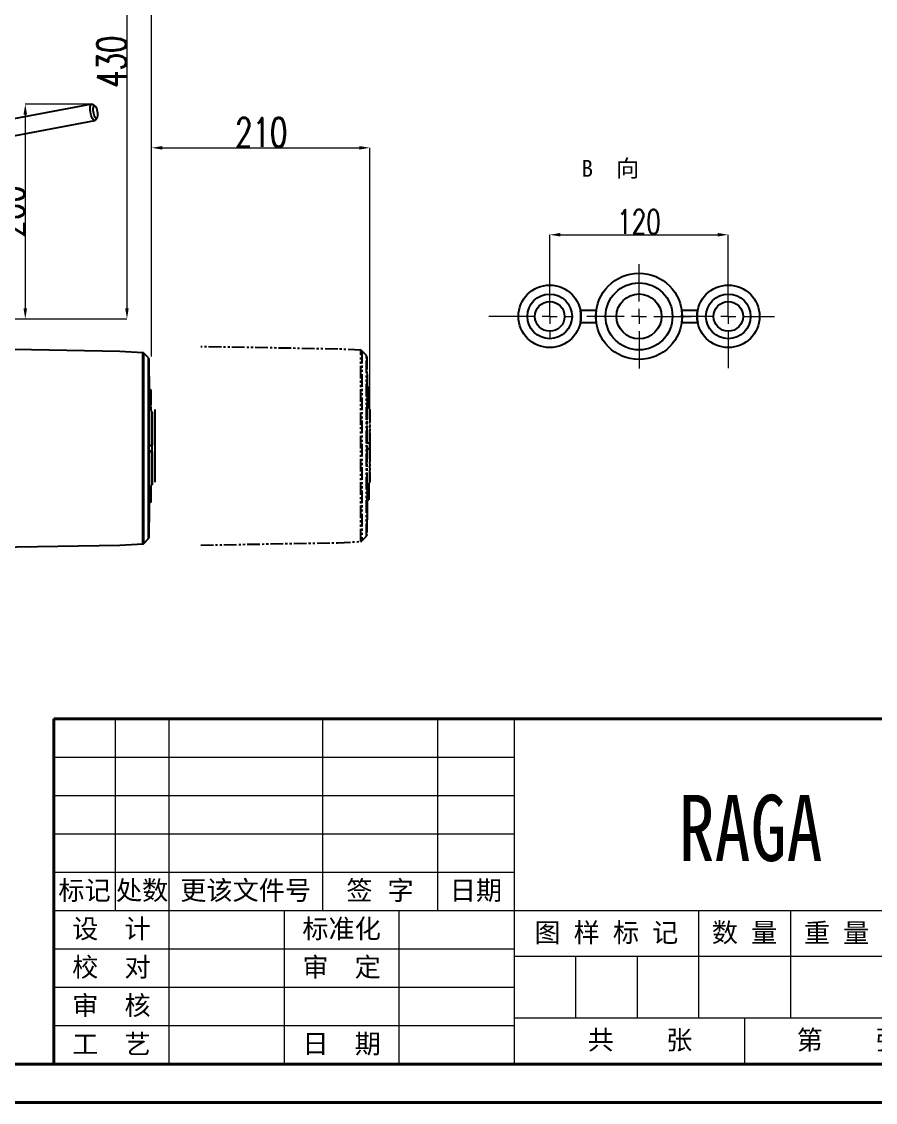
# Model space of a CAD drawing. Header units: millimetres. Extents: x 1846 to 4892, y 508 to 2661.
# Drawn here: x 3520 to 4326, y 508 to 1529 of the extents above; entities that cross this region are included whole.
import ezdxf

# ---------------------------------------------------------------- set-up
doc = ezdxf.new("R2010")
doc.units = ezdxf.units.MM
doc.linetypes.add('CENTER2', pattern=[28.575, 19.05, -3.175, 3.175, -3.175])
doc.linetypes.add('双点画线', pattern=[22, 12, -2, 2, -2, 2, -2])
for name, color, linetype, lineweight in [('AM_5', 3, 'Continuous', 25), ('AM_BOR', 7, 'Continuous', 50), ('FORMAT', 7, 'Continuous', 18), ('中心线', 1, 'CENTER2', 13), ('文字', 7, 'Continuous', 13), ('标注', 3, 'Continuous', 13), ('粗实线', 7, 'Continuous', 40), ('细实线', 3, 'Continuous', 13)]:
    doc.layers.add(name, color=color, linetype=linetype, lineweight=lineweight)
doc.styles.add('01', font='txt.shx')
doc.styles.add('SLDTEXTSTYLE1', font='txt.shx', dxfattribs={"width": 0.7, "bigfont": 'gbcbig.shx'})
doc.styles.get("Standard").update_dxf_attribs({"font": 'arial.ttf'})
doc.styles.add('STYLE1', font='txt.shx', dxfattribs={"width": 0.8, "height": 3, "bigfont": 'hzdx.shx'})
doc.dimstyles.new('SLDDIMSTYLE12$0', dxfattribs={"dimtxt": 12, "dimasz": 10, "dimexe": 0, "dimexo": 0.0625, "dimgap": 0.875, "dimtad": 1, "dimdec": 1, "dimlfac": 1.8, "dimrnd": 1e-09, "dimzin": 12, "dimdsep": 46, "dimtxsty": 'SLDTEXTSTYLE1', "dimcen": 0.09, "dimdle": 8.16, "dimclrd": 3, "dimclre": 3, "dimadec": 0, "dimazin": 3, "dimtfac": 1, "dimtdec": 1, "dimtofl": 0, "dimtmove": 0, "dimatfit": 3, "dimfxl": 0, "dimfrac": 2, "dimtolj": 1, "dimlwd": 5, "dimlwe": 5, "dimarcsym": 0})

# ---------------------------------------------------------------- blocks, each defined once
blk = doc.blocks.new('rA3')
at = {"layer": '粗实线'}
for p, q in [((568.38, 174.26), (568.38, 129.26)), ((748.38, 174.26), (568.38, 174.26)), ((358.38, 129.26), (748.38, 129.26)), ((333.38, 124.26), (753.38, 124.26))]:
    blk.add_line(p, q, dxfattribs=at)
at = {"layer": '细实线'}
for p, q in [((576.38, 174.26), (576.38, 149.26)), ((583.38, 174.26), (583.38, 149.26)), ((603.38, 174.26), (603.38, 149.26)), ((618.38, 174.26), (618.38, 149.26)), ((628.38, 174.26), (628.38, 129.26)), ((568.38, 169.26), (628.38, 169.26)), ((628.38, 169.26), (628.38, 129.26)), ((568.38, 164.26), (628.38, 164.26)), ((568.38, 159.26), (628.38, 159.26)), ((568.38, 154.26), (628.38, 154.26)), ((568.38, 149.26), (688.38, 149.26)), ((583.38, 149.26), (583.38, 129.26)), ((598.38, 149.26), (598.38, 129.26)), ((613.38, 129.26), (613.38, 149.26)), ((652.38, 149.22), (652.38, 135.22)), ((664.38, 149.26), (664.38, 135.26)), ((568.38, 144.26), (628.38, 144.26)), ((688.38, 143.26), (628.38, 143.26)), ((636.38, 143.26), (636.38, 135.26)), ((644.38, 143.26), (644.38, 135.26)), ((568.25, 139.26), (628.38, 139.26)), ((628.38, 135.26), (688.38, 135.26)), ((658.38, 135.26), (658.38, 129.26)), ((568.38, 134.26), (628.38, 134.26))]:
    blk.add_line(p, q, dxfattribs=at)
at = {"layer": '文字', "char_height": 2.5, "width": 72, "attachment_point": 5}
for s, insert in [('{\\fSimSun|b0|i0|c134|p2;标记}', (572.38, 151.76)), ('{\\fSimSun|b0|i0|c134|p2;处数}', (579.88, 151.76)), ('{\\fSimSun|b0|i0|c134|p2;更该文件号}', (593.38, 151.76)), ('{\\fSimSun|b0|i0|c134|p54;签}  {\\fSimSun|b0|i0|c134|p54;字}', (610.88, 151.76)), ('{\\fSimSun|b0|i0|c134|p54;日期}', (623.38, 151.76)), ('{\\fSimSun|b0|i0|c134|p2;设  计}', (575.88, 146.76)), ('{\\fSimSun|b0|i0|c134|p2;标准化}', (605.88, 146.76)), ('{\\fSimSun|b0|i0|c134|p2;图 样 标 记}', (640.38, 146.26)), ('{\\fSimSun|b0|i0|c134|p2;数 量}', (658.38, 146.26)), ('{\\fSimSun|b0|i0|c134|p2;重 量}', (670.38, 146.26)), ('{\\fSimSun|b0|i0|c134|p2;校  对}', (575.88, 141.76)), ('{\\fSimSun|b0|i0|c134|p2;审  定}', (605.88, 141.76)), ('{\\fSimSun|b0|i0|c134|p2;审  核}', (575.88, 136.76)), ('{\\fSimSun|b0|i0|c134|p2;共    张        第    张}', (658.38, 132.26)), ('{\\fSimSun|b0|i0|c134|p2;工  艺}', (575.88, 131.76)), ('{\\fSimSun|b0|i0|c134|p2;日  期}', (605.88, 131.76))]:
    blk.add_mtext(s, dxfattribs=dict(at, insert=insert))
blk = doc.blocks.new('*D59')
at = {"layer": 'AM_5', "color": 3, "lineweight": 5, "transparency": 16777216}
blk.add_line((3232.3, 1248.1), (3232.3, 1687.2), dxfattribs=at)
at = {"layer": 'AM_5', "color": 3, "linetype": 'Continuous', "lineweight": 5, "transparency": 16777216}
for p, q in [((3242.3, 1687.2), (3632.6, 1687.2)), ((3642.6, 1212.4), (3642.6, 1687.2))]:
    blk.add_line(p, q, dxfattribs=at)
at = {"layer": 'AM_5', "color": 3, "transparency": 16777216}
for points in [[(3242.3, 1688.9), (3242.3, 1685.5), (3232.3, 1687.2)], [(3632.6, 1688.9), (3632.6, 1685.5), (3642.6, 1687.2)]]:
    blk.add_solid(points, dxfattribs=at)
at = {"layer": 'Defpoints', "color": 0, "transparency": 16777216}
for p in [(3642.6, 1687.2), (3232.3, 1248.1), (3642.6, 1212.4)]:
    blk.add_point(p, dxfattribs=at)
at = {"layer": 'AM_5', "color": 0, "transparency": 16777216, "insert": (3437.4, 1701.8), "char_height": 12, "attachment_point": 5, "style": 'SLDTEXTSTYLE1'}
blk.add_mtext('\\A1;{\\H2.28571x;410}', dxfattribs=at)
blk = doc.blocks.new('*D76')
at = {"layer": 'AM_5', "color": 3, "lineweight": 5, "transparency": 16777216}
blk.add_line((3642.6, 1212.4), (3642.6, 1409.8), dxfattribs=at)
at = {"layer": 'AM_5', "color": 3, "linetype": 'Continuous', "lineweight": 5, "transparency": 16777216}
for p, q in [((3652.6, 1409.8), (3838.9, 1409.8)), ((3848.9, 1162.4), (3848.9, 1409.8))]:
    blk.add_line(p, q, dxfattribs=at)
at = {"layer": 'AM_5', "color": 3, "transparency": 16777216}
for points in [[(3652.6, 1411.4), (3652.6, 1408.1), (3642.6, 1409.8)], [(3838.9, 1411.4), (3838.9, 1408.1), (3848.9, 1409.8)]]:
    blk.add_solid(points, dxfattribs=at)
at = {"layer": 'Defpoints', "color": 0, "transparency": 16777216}
for p in [(3848.9, 1409.8), (3642.6, 1212.4), (3848.9, 1162.4)]:
    blk.add_point(p, dxfattribs=at)
at = {"layer": 'AM_5', "color": 0, "transparency": 16777216, "insert": (3746.2, 1424.3), "char_height": 12, "attachment_point": 5, "style": 'SLDTEXTSTYLE1'}
blk.add_mtext('\\A1;{\\H2.28571x;210}', dxfattribs=at)
blk = doc.blocks.new('*D53')
at = {"layer": 'AM_5', "color": 3, "lineweight": 5, "transparency": 16777216}
blk.add_line((3546.5, 1679.6), (3619.3, 1679.6), dxfattribs=at)
at = {"layer": 'AM_5', "color": 3, "linetype": 'Continuous', "lineweight": 5, "transparency": 16777216}
for p, q in [((3619.3, 1669.6), (3619.3, 1258.1)), ((3232.3, 1248.1), (3619.3, 1248.1))]:
    blk.add_line(p, q, dxfattribs=at)
at = {"layer": 'AM_5', "color": 3, "transparency": 16777216}
for points in [[(3617.6, 1669.6), (3620.9, 1669.6), (3619.3, 1679.6)], [(3617.6, 1258.1), (3620.9, 1258.1), (3619.3, 1248.1)]]:
    blk.add_solid(points, dxfattribs=at)
at = {"layer": 'Defpoints', "color": 0, "transparency": 16777216}
for p in [(3546.4, 1679.6), (3232.3, 1248.1), (3619.3, 1248.1)]:
    blk.add_point(p, dxfattribs=at)
at = {"layer": 'AM_5', "color": 0, "transparency": 16777216, "insert": (3604.7, 1491.2), "char_height": 12, "attachment_point": 5, "rotation": 90, "style": 'SLDTEXTSTYLE1'}
blk.add_mtext('\\A1;{\\H2.28571x;430}', dxfattribs=at)
blk = doc.blocks.new('*D54')
at = {"layer": 'AM_5', "color": 3, "lineweight": 5, "transparency": 16777216}
blk.add_line((3585.6, 1451), (3523.2, 1451), dxfattribs=at)
at = {"layer": 'AM_5', "color": 3, "linetype": 'Continuous', "lineweight": 5, "transparency": 16777216}
for p, q in [((3523.2, 1441), (3523.2, 1258.1)), ((3232.3, 1248.1), (3523.2, 1248.1))]:
    blk.add_line(p, q, dxfattribs=at)
at = {"layer": 'AM_5', "color": 3, "transparency": 16777216}
for points in [[(3521.5, 1441), (3524.9, 1441), (3523.2, 1451)], [(3521.5, 1258.1), (3524.9, 1258.1), (3523.2, 1248.1)]]:
    blk.add_solid(points, dxfattribs=at)
at = {"layer": 'Defpoints', "color": 0, "transparency": 16777216}
for p in [(3585.6, 1451), (3232.3, 1248.1), (3523.2, 1248.1)]:
    blk.add_point(p, dxfattribs=at)
at = {"layer": 'AM_5', "color": 0, "transparency": 16777216, "insert": (3508.6, 1349.6), "char_height": 12, "attachment_point": 5, "rotation": 90, "style": 'SLDTEXTSTYLE1'}
blk.add_mtext('\\A1;{\\H2.28571x;200}', dxfattribs=at)
blk = doc.blocks.new('SW_CENTERMARKSYMBOL_14')
at = {"layer": 'FORMAT', "color": 0}
for p, q in [((0, 2), (0, 7)), ((-2, 0), (-7, 0)), ((0, 0), (-1, 0)), ((0, 0), (0, 1)), ((0, 0), (0, -1)), ((0, 0), (1, 0)), ((2, 0), (7, 0)), ((0, -2), (0, -7))]:
    blk.add_line(p, q, dxfattribs=at)
blk = doc.blocks.new('SW_CENTERMARKSYMBOL_15')
at = {"layer": 'FORMAT', "color": 0}
for p, q in [((0, 2), (0, 5)), ((-2, 0), (-6.49, 0)), ((0, 0), (-1, 0)), ((0, 0), (0, 1)), ((0, 0), (0, -1)), ((0, 0), (1, 0)), ((2, 0), (6.2, 0)), ((0, -2), (0, -6.94))]:
    blk.add_line(p, q, dxfattribs=at)
blk = doc.blocks.new('SW_CENTERMARKSYMBOL_16')
at = {"layer": 'FORMAT', "color": 0}
for p, q in [((0, 2), (0, 3)), ((-2, 0), (-8.18, 0)), ((0, 0), (-1, 0)), ((0, 0), (0, 1)), ((0, 0), (0, -1)), ((0, 0), (1, 0)), ((2, 0), (3, 0)), ((0, -2), (0, -3))]:
    blk.add_line(p, q, dxfattribs=at)
blk = doc.blocks.new('*D72')
at = {"layer": 'Defpoints', "color": 0, "transparency": 16777216}
for p in [(4187.5, 1327.6), (4018.7, 1250.5), (4187.5, 1250.5)]:
    blk.add_point(p, dxfattribs=at)
at = {"layer": '标注', "color": 3, "lineweight": 5, "transparency": 16777216}
blk.add_line((4018.7, 1250.5), (4018.7, 1327.6), dxfattribs=at)
at = {"layer": '标注', "color": 3, "linetype": 'Continuous', "lineweight": 5, "transparency": 16777216}
for p, q in [((4028.7, 1327.6), (4177.5, 1327.6)), ((4187.5, 1250.5), (4187.5, 1327.6))]:
    blk.add_line(p, q, dxfattribs=at)
at = {"layer": '标注', "color": 3, "transparency": 16777216}
for points in [[(4028.7, 1329.3), (4028.7, 1326), (4018.7, 1327.6)], [(4177.5, 1329.3), (4177.5, 1326), (4187.5, 1327.6)]]:
    blk.add_solid(points, dxfattribs=at)
at = {"layer": '标注', "color": 0, "transparency": 16777216, "insert": (4103.1, 1339.9), "char_height": 10, "attachment_point": 5, "style": 'SLDTEXTSTYLE1'}
blk.add_mtext('\\A1;{\\H2.28571x;120}', dxfattribs=at)

msp = doc.modelspace()

# ---------------------------------------------------------------- linework, layer by layer
at = {"color": 7, "linetype": 'Continuous', "lineweight": 25}
for p, q in [((3586.084, 1451.18), (3380.438, 1412.486)), ((3589.118, 1449.292), (3587.175, 1450.82)), ((3383.397, 1396.762), (3589.043, 1435.455)), ((3589.929, 1436.187), (3591.183, 1438.317)), ((3612.466, 1217.307), (3482.94, 1219.567)), ((3634.194, 1216.168), (3612.466, 1217.307)), ((3634.194, 1035.486), (3634.194, 1216.168)), ((3639.528, 1211.146), (3635.204, 1215.702)), ((3635.204, 1035.952), (3635.204, 1215.702)), ((3639.528, 1040.508), (3639.528, 1211.146)), ((3639.94, 1193.517), (3640.44, 1193.517)), ((3639.94, 1193.007), (3640.44, 1193.007)), ((3639.94, 1192.177), (3640.44, 1192.177)), ((3639.94, 1192.113), (3640.44, 1192.113)), ((3639.94, 1191.22), (3640.44, 1191.22)), ((3639.94, 1189.305), (3640.44, 1189.305)), ((3639.94, 1188.284), (3640.44, 1188.284)), ((3639.94, 1188.156), (3640.44, 1188.156)), ((3640.44, 1193.182), (3640.44, 1193.517)), ((3640.44, 1192.177), (3640.44, 1193.007)), ((3640.44, 1191.22), (3640.44, 1192.113)), ((3640.44, 1188.284), (3640.44, 1189.305)), ((3640.44, 1188.156), (3640.44, 1188.284)), ((3640.44, 1185.012), (3640.44, 1188.156)), ((3639.94, 1184.837), (3640.44, 1184.837)), ((3639.94, 1183.816), (3640.44, 1183.816)), ((3640.44, 1183.688), (3639.94, 1183.688)), ((3639.94, 1181.199), (3640.44, 1181.199)), ((3639.94, 1180.178), (3640.44, 1180.178)), ((3639.94, 1179.412), (3640.44, 1179.412)), ((3639.94, 1177.306), (3640.44, 1177.306)), ((3639.94, 1176.412), (3640.44, 1176.412)), ((3639.94, 1175.902), (3640.44, 1175.902)), ((3639.94, 1174.817), (3640.44, 1174.817)), ((3640.44, 1183.816), (3640.44, 1184.837)), ((3640.44, 1183.688), (3640.44, 1183.816)), ((3640.44, 1183.305), (3640.44, 1183.641)), ((3640.44, 1181.199), (3640.44, 1183.513)), ((3641.74, 1180.988), (3640.44, 1180.988)), ((3641.74, 1180.963), (3640.44, 1180.963)), ((3640.44, 1180.178), (3640.44, 1180.849)), ((3640.44, 1179.412), (3640.44, 1179.828)), ((3640.44, 1176.412), (3640.44, 1177.306)), ((3640.44, 1174.817), (3640.44, 1175.902)), ((3640.44, 1175.653), (3641.74, 1175.653)), ((3641.74, 1175.398), (3640.44, 1175.398)), ((3640.44, 1174.625), (3640.44, 1174.817)), ((3641.74, 1180.988), (3641.74, 1180.963)), ((3641.74, 1175.653), (3641.74, 1180.963)), ((3641.74, 1175.653), (3641.74, 1175.398)), ((3641.74, 1170.094), (3641.74, 1175.398)), ((3641.94, 1180.788), (3641.94, 1175.528)), ((3641.94, 1175.528), (3641.94, 1170.224)), ((3641.977, 1175.055), (3641.94, 1175.055)), ((3639.94, 1174.625), (3640.44, 1174.625)), ((3639.94, 1174.561), (3640.44, 1174.561)), ((3639.94, 1172.71), (3640.44, 1172.71)), ((3639.94, 1171.753), (3640.44, 1171.753)), ((3639.94, 1171.562), (3640.44, 1171.562)), ((3640.44, 1169.966), (3639.94, 1169.966)), ((3639.94, 1169.009), (3640.44, 1169.009)), ((3639.94, 1168.817), (3640.44, 1168.817)), ((3639.94, 1168.689), (3640.44, 1168.689)), ((3639.94, 1168.562), (3640.44, 1168.562)), ((3639.94, 1167.987), (3640.44, 1167.987)), ((3640.44, 1172.885), (3640.44, 1174.561)), ((3640.44, 1171.753), (3640.44, 1172.71)), ((3640.44, 1171.562), (3640.44, 1171.753)), ((3640.44, 1170.141), (3640.44, 1171.562)), ((3640.44, 1170.094), (3641.74, 1170.094)), ((3640.44, 1169.009), (3640.44, 1169.966)), ((3640.44, 1168.817), (3640.44, 1169.009)), ((3640.44, 1168.689), (3640.44, 1168.817)), ((3640.44, 1167.987), (3640.44, 1168.562)), ((3640.44, 1167.118), (3641.74, 1167.118)), ((3641.74, 1166.85), (3640.44, 1166.85)), ((3640.44, 1166.804), (3641.74, 1166.804)), ((3641.137, 1166.804), (3641.137, 1162.13)), ((3641.14, 1166.804), (3641.14, 1162.127)), ((3641.74, 1167.118), (3641.74, 1170.094)), ((3641.74, 1167.118), (3641.74, 1166.85)), ((3641.74, 1166.804), (3641.74, 1166.85)), ((3641.94, 1173.505), (3641.977, 1173.505)), ((3641.94, 1170.224), (3641.94, 1167.049)), ((3641.977, 1170.111), (3641.94, 1170.111)), ((3641.94, 1167.049), (3641.94, 1167.004)), ((3639.96, 1163.392), (3640.44, 1163.392)), ((3642.793, 1160.473), (3640.086, 1163.181)), ((3640.086, 1163.181), (3640.086, 1128.856)), ((3640.194, 1163.073), (3640.44, 1163.073)), ((3642.793, 1128.858), (3642.793, 1160.473)), ((3645.59, 1162.357), (3645.59, 1131.065)), ((3640.086, 1128.856), (3642.793, 1128.858)), ((3640.44, 1128.327), (3642.44, 1128.327)), ((3642.651, 1128.374), (3642.651, 1123.28)), ((3645.59, 1131.065), (3645.59, 1125.065)), ((3645.59, 1125.065), (3645.59, 1093.772)), ((3640.086, 1122.798), (3642.793, 1122.796)), ((3640.086, 1122.798), (3640.086, 1088.473)), ((3640.44, 1123.327), (3642.44, 1123.327)), ((3642.793, 1091.181), (3642.793, 1122.796)), ((3640.44, 1087.902), (3639.94, 1087.902)), ((3639.94, 1086.758), (3640.44, 1086.758)), ((3639.94, 1083.739), (3640.44, 1083.739)), ((3640.086, 1088.473), (3642.793, 1091.181)), ((3640.44, 1087.902), (3640.44, 1088.827)), ((3641.74, 1088.658), (3640.44, 1088.658)), ((3641.74, 1088.449), (3640.44, 1088.449)), ((3640.44, 1086.758), (3640.44, 1087.902)), ((3640.44, 1083.739), (3640.44, 1086.758)), ((3640.44, 1085.772), (3641.74, 1085.772)), ((3641.137, 1089.524), (3641.137, 1088.658)), ((3641.14, 1089.527), (3641.14, 1088.658)), ((3641.74, 1088.658), (3641.74, 1088.449)), ((3641.74, 1085.772), (3641.74, 1088.449)), ((3641.74, 1082.076), (3641.74, 1085.772)), ((3641.94, 1088.458), (3641.94, 1085.603)), ((3641.94, 1085.603), (3641.94, 1081.906)), ((3639.94, 1082.451), (3640.44, 1082.451)), ((3639.94, 1082.076), (3641.74, 1082.076)), ((3639.94, 1081.926), (3640.44, 1081.926)), ((3639.94, 1081.079), (3640.44, 1081.079)), ((3639.94, 1078.403), (3640.44, 1078.403)), ((3639.94, 1074.219), (3640.44, 1074.219)), ((3639.94, 1073.258), (3640.44, 1073.258)), ((3640.44, 1081.254), (3640.44, 1081.926)), ((3641.74, 1081.834), (3640.44, 1081.834)), ((3640.44, 1078.403), (3640.44, 1081.079)), ((3640.44, 1074.901), (3641.74, 1074.901)), ((3640.44, 1074.837), (3641.74, 1074.837)), ((3641.74, 1082.076), (3641.74, 1081.834)), ((3641.74, 1074.901), (3641.74, 1081.834)), ((3641.74, 1074.901), (3641.74, 1074.837)), ((3641.94, 1081.906), (3641.94, 1075.037)), ((3639.94, 1072.116), (3640.44, 1072.116)), ((3639.94, 1069.655), (3640.44, 1069.655)), ((3639.94, 1068.51), (3640.44, 1068.51)), ((3639.94, 1065.492), (3640.44, 1065.492)), ((3639.94, 1064.213), (3640.44, 1064.213)), ((3639.94, 1062.968), (3640.44, 1062.968)), ((3640.44, 1069.655), (3640.44, 1072.116)), ((3640.44, 1068.51), (3640.44, 1069.655)), ((3640.44, 1065.492), (3640.44, 1068.51)), ((3639.94, 1059.56), (3640.44, 1059.56)), ((3639.94, 1055.948), (3640.44, 1055.948)), ((3640.44, 1055.948), (3640.44, 1059.56)), ((3482.94, 1032.087), (3612.466, 1034.347)), ((3612.466, 1034.347), (3634.194, 1035.486)), ((3635.204, 1035.952), (3639.528, 1040.508))]:
    msp.add_line(p, q, dxfattribs=at)
at = {"color": 7, "linetype": '双点画线', "lineweight": 25}
for p, q in [((3818.445, 1219.544), (3688.918, 1221.805)), ((3840.173, 1218.405), (3818.445, 1219.544)), ((3840.173, 1037.724), (3840.173, 1218.405)), ((3845.506, 1213.384), (3841.183, 1217.94)), ((3841.183, 1217.94), (3841.183, 1038.189)), ((3845.506, 1042.746), (3845.506, 1213.384)), ((3845.918, 1212.351), (3845.918, 1043.778)), ((3846.418, 1195.755), (3845.918, 1195.755)), ((3846.418, 1195.244), (3845.918, 1195.244)), ((3846.418, 1195.419), (3846.418, 1195.755)), ((3846.418, 1194.415), (3846.418, 1195.244)), ((3846.418, 1194.415), (3845.918, 1194.415)), ((3846.418, 1194.351), (3845.918, 1194.351)), ((3846.418, 1193.457), (3845.918, 1193.457)), ((3846.418, 1191.542), (3845.918, 1191.542)), ((3846.418, 1190.521), (3845.918, 1190.521)), ((3846.418, 1190.394), (3845.918, 1190.394)), ((3846.418, 1187.075), (3845.918, 1187.075)), ((3846.418, 1186.054), (3845.918, 1186.054)), ((3846.418, 1185.926), (3845.918, 1185.926)), ((3846.418, 1193.457), (3846.418, 1194.351)), ((3846.418, 1190.521), (3846.418, 1191.542)), ((3846.418, 1190.394), (3846.418, 1190.521)), ((3846.418, 1187.075), (3846.418, 1190.394)), ((3846.418, 1186.054), (3846.418, 1187.075)), ((3846.418, 1185.926), (3846.418, 1186.054)), ((3846.418, 1185.543), (3846.418, 1185.879)), ((3846.418, 1183.437), (3845.918, 1183.437)), ((3846.418, 1182.416), (3845.918, 1182.416)), ((3846.418, 1181.65), (3845.918, 1181.65)), ((3846.418, 1179.543), (3845.918, 1179.543)), ((3846.418, 1178.65), (3845.918, 1178.65)), ((3846.418, 1178.139), (3845.918, 1178.139)), ((3846.418, 1177.054), (3845.918, 1177.054)), ((3846.418, 1176.863), (3845.918, 1176.863)), ((3846.418, 1176.799), (3845.918, 1176.799)), ((3846.418, 1174.948), (3845.918, 1174.948)), ((3847.718, 1183.226), (3846.418, 1183.226)), ((3847.718, 1183.2), (3846.418, 1183.2)), ((3846.418, 1182.416), (3846.418, 1183.087)), ((3846.418, 1181.65), (3846.418, 1182.066)), ((3846.418, 1178.65), (3846.418, 1179.543)), ((3846.418, 1177.054), (3846.418, 1178.139)), ((3846.418, 1177.89), (3847.718, 1177.89)), ((3847.718, 1177.636), (3846.418, 1177.636)), ((3846.418, 1176.863), (3846.418, 1177.054)), ((3846.418, 1174.948), (3846.418, 1176.799)), ((3846.418, 1173.991), (3846.418, 1174.948)), ((3847.718, 1183.226), (3847.718, 1183.2)), ((3847.718, 1177.89), (3847.718, 1183.2)), ((3847.718, 1177.89), (3847.718, 1177.636)), ((3847.718, 1172.331), (3847.718, 1177.636)), ((3847.918, 1183.026), (3847.918, 1177.766)), ((3847.918, 1177.766), (3847.918, 1172.461)), ((3847.956, 1177.293), (3847.918, 1177.293)), ((3847.918, 1175.742), (3847.956, 1175.742)), ((3846.418, 1173.991), (3845.918, 1173.991)), ((3846.418, 1173.799), (3845.918, 1173.799)), ((3846.418, 1172.204), (3845.918, 1172.204)), ((3846.418, 1171.246), (3845.918, 1171.246)), ((3846.418, 1171.055), (3845.918, 1171.055)), ((3846.418, 1170.927), (3845.918, 1170.927)), ((3846.418, 1170.799), (3845.918, 1170.799)), ((3846.418, 1170.225), (3845.918, 1170.225)), ((3846.418, 1165.63), (3845.939, 1165.63)), ((3848.772, 1162.711), (3846.065, 1165.418)), ((3846.065, 1165.418), (3846.065, 1131.093)), ((3846.418, 1165.31), (3846.172, 1165.31)), ((3846.418, 1173.799), (3846.418, 1173.991)), ((3846.418, 1172.204), (3846.418, 1173.799)), ((3846.418, 1172.331), (3847.718, 1172.331)), ((3846.418, 1171.246), (3846.418, 1172.204)), ((3846.418, 1171.055), (3846.418, 1171.246)), ((3846.418, 1170.927), (3846.418, 1171.055)), ((3846.418, 1170.225), (3846.418, 1170.799)), ((3846.418, 1169.355), (3847.718, 1169.355)), ((3847.718, 1169.088), (3846.418, 1169.088)), ((3846.418, 1169.041), (3847.718, 1169.041)), ((3847.115, 1169.041), (3847.115, 1164.368)), ((3847.118, 1169.041), (3847.118, 1164.365)), ((3847.718, 1169.355), (3847.718, 1172.331)), ((3847.718, 1169.355), (3847.718, 1169.088)), ((3847.718, 1169.041), (3847.718, 1169.088)), ((3847.918, 1172.461), (3847.918, 1169.287)), ((3847.956, 1172.349), (3847.918, 1172.349)), ((3847.918, 1169.287), (3847.918, 1169.241)), ((3848.772, 1131.096), (3848.772, 1162.711)), ((3848.918, 1162.357), (3848.918, 1131.065)), ((3846.065, 1125.036), (3846.065, 1090.711)), ((3848.418, 1130.565), (3846.418, 1130.565)), ((3846.418, 1125.565), (3848.418, 1125.565)), ((3848.63, 1125.518), (3848.63, 1130.611)), ((3848.772, 1093.418), (3848.772, 1125.034)), ((3848.918, 1131.065), (3848.918, 1125.065)), ((3848.918, 1125.065), (3848.918, 1093.772)), ((3846.065, 1090.711), (3848.772, 1093.418)), ((3846.418, 1090.14), (3845.918, 1090.14)), ((3846.418, 1088.995), (3845.918, 1088.995)), ((3846.418, 1085.977), (3845.918, 1085.977)), ((3846.418, 1084.688), (3845.918, 1084.688)), ((3845.918, 1084.313), (3847.718, 1084.313)), ((3846.418, 1084.163), (3845.918, 1084.163)), ((3846.418, 1083.316), (3845.918, 1083.316)), ((3846.418, 1090.14), (3846.418, 1091.065)), ((3847.718, 1090.895), (3846.418, 1090.895)), ((3847.718, 1090.686), (3846.418, 1090.686)), ((3846.418, 1088.995), (3846.418, 1090.14)), ((3846.418, 1085.977), (3846.418, 1088.995)), ((3846.418, 1088.01), (3847.718, 1088.01)), ((3846.418, 1083.491), (3846.418, 1084.163)), ((3847.718, 1084.072), (3846.418, 1084.072)), ((3847.115, 1091.761), (3847.115, 1090.895)), ((3847.118, 1091.765), (3847.118, 1090.895)), ((3847.718, 1090.895), (3847.718, 1090.686)), ((3847.718, 1088.01), (3847.718, 1090.686)), ((3847.718, 1084.313), (3847.718, 1088.01)), ((3847.718, 1084.313), (3847.718, 1084.072)), ((3847.718, 1077.138), (3847.718, 1084.072)), ((3847.918, 1090.695), (3847.918, 1087.84)), ((3847.918, 1087.84), (3847.918, 1084.144)), ((3847.918, 1084.144), (3847.918, 1077.274)), ((3846.418, 1080.641), (3845.918, 1080.641)), ((3846.418, 1076.456), (3845.918, 1076.456)), ((3846.418, 1075.496), (3845.918, 1075.496)), ((3846.418, 1074.353), (3845.918, 1074.353)), ((3846.418, 1077.138), (3847.718, 1077.138)), ((3846.418, 1077.074), (3847.718, 1077.074)), ((3846.418, 1071.892), (3846.418, 1074.353)), ((3847.718, 1077.138), (3847.718, 1077.074)), ((3846.418, 1071.892), (3845.918, 1071.892)), ((3846.418, 1070.748), (3845.918, 1070.748)), ((3846.418, 1067.729), (3845.918, 1067.729)), ((3846.418, 1066.451), (3845.918, 1066.451)), ((3846.418, 1065.206), (3845.918, 1065.206)), ((3846.418, 1070.748), (3846.418, 1071.892)), ((3846.418, 1067.729), (3846.418, 1070.748)), ((3846.418, 1061.797), (3845.918, 1061.797)), ((3846.418, 1058.185), (3845.918, 1058.185)), ((3846.418, 1058.185), (3846.418, 1061.797)), ((3841.183, 1038.189), (3845.506, 1042.746)), ((3688.918, 1034.324), (3818.445, 1036.585)), ((3818.445, 1036.585), (3840.173, 1037.724))]:
    msp.add_line(p, q, dxfattribs=at)
at = {"color": 7, "linetype": 'Continuous', "lineweight": 25, "flags": 128}
for points in [[(3589.929, 1436.187), (3589.688, 1435.851), (3589.159, 1435.485), (3588.556, 1435.485), (3587.906, 1435.851), (3587.239, 1436.567), (3586.588, 1437.598), (3585.983, 1438.896), (3585.452, 1440.401), (3585.019, 1442.043), (3584.705, 1443.744), (3584.525, 1445.425), (3584.487, 1447.008), (3584.593, 1448.418), (3584.837, 1449.59), (3585.209, 1450.468), (3585.692, 1451.012), (3586.261, 1451.196), (3586.261, 1451.196)], [(3586.261, 1451.196), (3586.892, 1451.012), (3587.175, 1450.82)], [(3588.433, 1449.574), (3587.943, 1449.388), (3587.545, 1448.843), (3587.264, 1447.972), (3587.118, 1446.831), (3587.116, 1445.491), (3587.258, 1444.036), (3587.535, 1442.558), (3587.93, 1441.149), (3588.418, 1439.898), (3588.968, 1438.884), (3589.546, 1438.171), (3590.115, 1437.803), (3590.64, 1437.803), (3591.088, 1438.171), (3591.43, 1438.884), (3591.645, 1439.898), (3591.719, 1441.149), (3591.649, 1442.558), (3591.437, 1444.036), (3591.099, 1445.491), (3590.654, 1446.831), (3590.131, 1447.972), (3589.562, 1448.843), (3588.984, 1449.388), (3588.433, 1449.574)], [(3641.74, 1175.653), (3641.779, 1175.65), (3641.816, 1175.643), (3641.851, 1175.632), (3641.881, 1175.616), (3641.906, 1175.597), (3641.925, 1175.576), (3641.936, 1175.552), (3641.94, 1175.528)], [(3641.74, 1175.398), (3641.779, 1175.401), (3641.816, 1175.408), (3641.851, 1175.42), (3641.881, 1175.436), (3641.906, 1175.456), (3641.925, 1175.478), (3641.936, 1175.503), (3641.94, 1175.528)], [(3641.94, 1170.224), (3641.936, 1170.198), (3641.925, 1170.174), (3641.906, 1170.151), (3641.881, 1170.132), (3641.851, 1170.116), (3641.816, 1170.104), (3641.779, 1170.096), (3641.74, 1170.094)], [(3641.94, 1167.049), (3641.936, 1167.063), (3641.925, 1167.075), (3641.906, 1167.087), (3641.881, 1167.098), (3641.851, 1167.106), (3641.816, 1167.113), (3641.779, 1167.116), (3641.74, 1167.118)], [(3641.94, 1081.906), (3641.936, 1081.892), (3641.925, 1081.879), (3641.906, 1081.866), (3641.881, 1081.855), (3641.851, 1081.846), (3641.816, 1081.84), (3641.779, 1081.836), (3641.74, 1081.834)]]:
    msp.add_lwpolyline(points, dxfattribs=at)
at = {"color": 7, "linetype": '双点画线', "lineweight": 25, "flags": 128}
for points in [[(3847.718, 1177.89), (3847.757, 1177.888), (3847.795, 1177.881), (3847.829, 1177.869), (3847.86, 1177.854), (3847.885, 1177.835), (3847.903, 1177.813), (3847.914, 1177.79), (3847.918, 1177.766)], [(3847.718, 1177.636), (3847.757, 1177.638), (3847.795, 1177.646), (3847.829, 1177.658), (3847.86, 1177.674), (3847.885, 1177.693), (3847.903, 1177.716), (3847.914, 1177.74), (3847.918, 1177.766)], [(3847.918, 1172.461), (3847.914, 1172.436), (3847.903, 1172.411), (3847.885, 1172.389), (3847.86, 1172.369), (3847.829, 1172.353), (3847.795, 1172.341), (3847.757, 1172.334), (3847.718, 1172.331)], [(3847.918, 1169.287), (3847.914, 1169.3), (3847.903, 1169.313), (3847.885, 1169.325), (3847.86, 1169.335), (3847.829, 1169.344), (3847.795, 1169.35), (3847.757, 1169.354), (3847.718, 1169.355)], [(3846.065, 1131.093), (3847.581, 1131.094), (3848.772, 1131.096)], [(3848.772, 1125.034), (3847.256, 1125.035), (3846.065, 1125.036)], [(3847.918, 1084.144), (3847.914, 1084.13), (3847.903, 1084.116), (3847.885, 1084.104), (3847.86, 1084.093), (3847.829, 1084.084), (3847.795, 1084.077), (3847.757, 1084.073), (3847.718, 1084.072)]]:
    msp.add_lwpolyline(points, dxfattribs=at)
at = {"color": 7, "linetype": 'Continuous', "lineweight": 25}
for centre, radius, start, end in [((3634.116, 1214.67), 1.5, 43.5, 87), ((3638.44, 1210.114), 1.5, 0, 43.5), ((3641.74, 1180.788), 0.2, 0, 90), ((3641.752, 1180.775), 0.188, 4.252875, 93.69926), ((3617.661, 1162.257), 24.5, 357.367009, 10.694922), ((3641.74, 1167.05), 0.199, 269.832946, 359.831967), ((3641.74, 1167.004), 0.2, 270, 0), ((3642.44, 1160.12), 0.5, 0, 45), ((3640.44, 1127.827), 0.5, 89.999975, 180), ((3640.44, 1123.827), 0.5, 180, 270), ((3642.44, 1128.827), 0.5, 270, 0), ((3642.812, 1128.582), 0.277, 62.377002, 93.771829), ((3642.44, 1122.827), 0.5, 0, 90), ((3642.812, 1123.072), 0.277, 266.228171, 297.622998), ((3641.74, 1088.458), 0.2, 0, 90), ((3641.79, 1089.588), 1.14, 267.491082, 277.56592), ((3641.754, 1085.586), 0.187, 5.087801, 94.313104), ((3617.661, 1089.553), 24.5, 352.293464, 2.283211), ((3642.44, 1091.534), 0.5, 315, 0), ((3641.754, 1081.889), 0.187, 5.087801, 94.313104), ((3641.74, 1075.037), 0.2, 270, 0), ((3641.767, 1075.076), 0.178, 261.329202, 347.219692), ((3634.116, 1036.984), 1.5, 273, 316.5), ((3638.44, 1041.54), 1.5, 316.5, 0)]:
    msp.add_arc(centre, radius, start, end, dxfattribs=at)
at = {"color": 7, "linetype": '双点画线', "lineweight": 25}
for centre, radius, start, end in [((3840.094, 1216.907), 1.5, 43.5, 87), ((3844.418, 1212.351), 1.5, 0, 43.5), ((3847.718, 1183.026), 0.2, 0, 90), ((3847.73, 1183.012), 0.188, 4.252875, 93.69926), ((3846.418, 1165.772), 0.5, 180, 225), ((3823.64, 1164.495), 24.5, 357.367009, 10.694922), ((3847.719, 1169.287), 0.199, 269.832946, 359.831967), ((3847.718, 1169.241), 0.2, 270, 0), ((3848.418, 1162.357), 0.5, 0, 45), ((3846.046, 1131.387), 0.294, 244.221416, 273.627708), ((3846.418, 1130.065), 0.5, 90, 180), ((3846.418, 1126.065), 0.5, 180, 270), ((3846.046, 1124.743), 0.294, 86.372292, 115.778584), ((3848.323, 1131.011), 0.457, 282.034008, 10.645583), ((3848.418, 1131.065), 0.5, 270, 0), ((3848.323, 1125.118), 0.457, 349.354417, 77.965992), ((3848.418, 1125.065), 0.5, 0, 90), ((3848.79, 1130.82), 0.277, 62.377002, 93.771829), ((3848.79, 1125.31), 0.277, 266.228171, 297.622998), ((3848.418, 1093.772), 0.5, 315, 0), ((3846.418, 1090.357), 0.5, 135, 180), ((3847.718, 1090.695), 0.2, 0, 90), ((3847.768, 1091.825), 1.14, 267.491082, 277.56592), ((3847.732, 1087.824), 0.187, 5.087801, 94.313104), ((3847.732, 1084.127), 0.187, 5.087801, 94.313104), ((3823.64, 1091.79), 24.5, 352.293464, 2.283211), ((3847.718, 1077.274), 0.2, 270, 0), ((3847.745, 1077.314), 0.178, 261.329202, 347.219692), ((3844.418, 1043.778), 1.5, 316.5, 0), ((3840.094, 1039.222), 1.5, 273, 316.5)]:
    msp.add_arc(centre, radius, start, end, dxfattribs=at)
at = {"color": 7, "linetype": 'Continuous', "lineweight": 25}
for points, knots in [([(3639.94, 1210.063), (3639.94, 1210.014), (3639.94, 1209.91), (3639.94, 1208.597), (3639.94, 1206.371), (3639.94, 1203.202), (3639.94, 1199.182), (3639.94, 1194.392), (3639.94, 1188.905), (3639.94, 1182.74), (3639.94, 1175.895), (3639.94, 1168.411), (3639.94, 1160.4), (3639.94, 1151.995), (3639.94, 1143.341), (3639.94, 1134.591), (3639.94, 1128.732), (3639.94, 1125.827)], [0, 0, 0, 0, 0.05864971, 0.12634208, 0.19442117, 0.26250025, 0.33019263, 0.39712461, 0.46294745, 0.52877028, 0.59570226, 0.66339464, 0.73147372, 0.79955281, 0.86724518, 0.93417716, 1, 1, 1, 1]), ([(3640.44, 1189.305), (3640.44, 1189.567), (3640.44, 1190.023), (3640.44, 1190.574), (3640.44, 1190.892), (3640.44, 1191.033), (3640.44, 1191.104), (3640.44, 1191.164), (3640.44, 1191.201), (3640.44, 1191.22)], [0, 0, 0, 0, 0.40184511, 0.70092499, 0.85014472, 0.90000377, 0.92545001, 0.96257305, 1, 1, 1, 1]), ([(3640.44, 1163.392), (3640.44, 1163.911), (3640.44, 1164.939), (3640.44, 1166.484), (3640.44, 1167.482), (3640.44, 1167.987)], [0, 0, 0, 0, 0.33479774, 0.66330592, 1, 1, 1, 1]), ([(3642.94, 1160.12), (3642.94, 1160.075), (3642.94, 1159.985), (3642.94, 1159.242), (3642.94, 1157.807), (3642.94, 1155.26), (3642.94, 1151.717), (3642.94, 1147.991), (3642.94, 1144.452), (3642.94, 1140.68), (3642.94, 1136.769), (3642.94, 1132.817), (3642.94, 1130.145), (3642.94, 1128.827)], [0, 0, 0, 0, 0.07827888, 0.15871417, 0.2411685, 0.3693291, 0.49988874, 0.58696972, 0.67334333, 0.75883147, 0.84127667, 0.92171665, 1, 1, 1, 1]), ([(3639.94, 1125.827), (3639.94, 1122.922), (3639.94, 1117.063), (3639.94, 1108.313), (3639.94, 1099.659), (3639.94, 1091.254), (3639.94, 1083.243), (3639.94, 1075.759), (3639.94, 1068.914), (3639.94, 1062.749), (3639.94, 1057.262), (3639.94, 1052.472), (3639.94, 1048.452), (3639.94, 1045.283), (3639.94, 1043.057), (3639.94, 1041.744), (3639.94, 1041.64), (3639.94, 1041.591)], [0, 0, 0, 0, 0.06582284, 0.13275482, 0.20044719, 0.26852628, 0.33660536, 0.40429774, 0.47122972, 0.53705255, 0.60287539, 0.66980737, 0.73749975, 0.80557883, 0.87365792, 0.94135029, 1, 1, 1, 1]), ([(3640.44, 1128.327), (3640.399, 1128.332), (3640.32, 1128.343), (3640.224, 1128.421), (3640.157, 1128.52), (3640.117, 1128.612), (3640.094, 1128.708), (3640.085, 1128.792), (3640.086, 1128.835), (3640.086, 1128.856)], [0, 0, 0, 0, 0.28654563, 0.56106869, 0.68919014, 0.8054766, 0.90650496, 0.95317639, 1, 1, 1, 1]), ([(3642.44, 1128.327), (3642.468, 1128.33), (3642.516, 1128.334), (3642.587, 1128.369), (3642.646, 1128.416), (3642.703, 1128.486), (3642.746, 1128.57), (3642.788, 1128.694), (3642.791, 1128.793), (3642.793, 1128.858)], [0, 0, 0, 0, 0.14657571, 0.25025274, 0.38398498, 0.50053734, 0.63817309, 0.76376222, 1, 1, 1, 1]), ([(3642.94, 1123.177), (3642.94, 1124.06), (3642.94, 1125.827), (3642.94, 1127.594), (3642.94, 1128.477)], [0, 0, 0, 0, 0.49999987, 1, 1, 1, 1]), ([(3640.086, 1122.798), (3640.086, 1122.82), (3640.085, 1122.862), (3640.094, 1122.946), (3640.117, 1123.042), (3640.157, 1123.134), (3640.224, 1123.233), (3640.32, 1123.311), (3640.399, 1123.322), (3640.44, 1123.327)], [0, 0, 0, 0, 0.04690954, 0.09363271, 0.19471064, 0.31101677, 0.43912041, 0.71350159, 1, 1, 1, 1]), ([(3642.793, 1122.796), (3642.791, 1122.861), (3642.788, 1122.96), (3642.746, 1123.084), (3642.703, 1123.168), (3642.646, 1123.238), (3642.587, 1123.285), (3642.516, 1123.32), (3642.468, 1123.324), (3642.44, 1123.327)], [0, 0, 0, 0, 0.23625748, 0.3618415, 0.49946245, 0.61606234, 0.74974712, 0.85345836, 1, 1, 1, 1]), ([(3642.94, 1122.827), (3642.94, 1121.5), (3642.94, 1118.816), (3642.94, 1114.865), (3642.94, 1111.012), (3642.94, 1107.351), (3642.94, 1103.964), (3642.94, 1100.924), (3642.94, 1098.285), (3642.94, 1096.06), (3642.94, 1094.248), (3642.94, 1092.848), (3642.94, 1091.941), (3642.94, 1091.518), (3642.94, 1091.577), (3642.94, 1091.593)], [0, 0, 0, 0, 0.078832126, 0.159388175, 0.241135935, 0.323492847, 0.405849759, 0.487597519, 0.568153568, 0.646985694, 0.72581782, 0.806373869, 0.888121629, 0.970478541, 1, 1, 1, 1]), ([(3640.44, 1082.451), (3640.44, 1082.538), (3640.44, 1082.712), (3640.44, 1083.015), (3640.44, 1083.411), (3640.44, 1083.608), (3640.44, 1083.739)], [0, 0, 0, 0, 0.12504012, 0.25023594, 0.49987423, 1, 1, 1, 1]), ([(3640.44, 1074.219), (3640.44, 1074.254), (3640.44, 1074.323), (3640.44, 1074.953), (3640.44, 1075.785), (3640.44, 1076.575), (3640.44, 1077.468), (3640.44, 1078.092), (3640.44, 1078.403)], [0, 0, 0, 0, 0.25015941, 0.49958066, 0.62466902, 0.74973011, 0.87480959, 1, 1, 1, 1]), ([(3640.44, 1072.116), (3640.44, 1072.211), (3640.44, 1072.33), (3640.44, 1072.607), (3640.44, 1072.85), (3640.44, 1073.095), (3640.44, 1073.258)], [0, 0, 0, 0, 0.50045957, 0.62836137, 0.75070338, 1, 1, 1, 1]), ([(3640.44, 1064.213), (3640.44, 1064.299), (3640.44, 1064.472), (3640.44, 1064.772), (3640.44, 1065.164), (3640.44, 1065.361), (3640.44, 1065.492)], [0, 0, 0, 0, 0.12507702, 0.25022242, 0.49988718, 1, 1, 1, 1]), ([(3640.44, 1062.797), (3640.44, 1062.958), (3640.44, 1063.199), (3640.44, 1063.702), (3640.44, 1064.043), (3640.44, 1064.213)], [0, 0, 0, 0, 0.50053715, 0.75034629, 1, 1, 1, 1]), ([(3640.44, 1059.56), (3640.44, 1059.964), (3640.44, 1060.77), (3640.44, 1061.76), (3640.44, 1062.412), (3640.44, 1062.761), (3640.44, 1062.907), (3640.44, 1062.962), (3640.44, 1062.966), (3640.44, 1062.968)], [0, 0, 0, 0, 0.25032134, 0.49980142, 0.62478357, 0.74967453, 0.87469845, 0.93734667, 1, 1, 1, 1])]:
    msp.add_open_spline(points, degree=3, knots=knots, dxfattribs=at)
at = {"color": 7, "linetype": '双点画线', "lineweight": 25}
for points, knots in [([(3846.418, 1191.542), (3846.418, 1191.85), (3846.418, 1192.328), (3846.418, 1192.98), (3846.418, 1193.299), (3846.418, 1193.457)], [0, 0, 0, 0, 0.47484564, 0.7388223, 1, 1, 1, 1]), ([(3846.418, 1183.437), (3846.418, 1183.987), (3846.418, 1184.762), (3846.418, 1185.529), (3846.418, 1185.751)], [0, 0, 0, 0, 0.71082255, 1, 1, 1, 1]), ([(3846.418, 1178.314), (3846.418, 1178.351), (3846.418, 1178.432), (3846.418, 1178.537), (3846.418, 1178.606), (3846.418, 1178.645), (3846.418, 1178.653), (3846.418, 1178.651), (3846.418, 1178.65)], [0, 0, 0, 0, 0.29078699, 0.64510095, 0.82120007, 0.91333127, 0.95397719, 1, 1, 1, 1]), ([(3846.418, 1165.63), (3846.418, 1166.497), (3846.418, 1167.706), (3846.418, 1169.244), (3846.418, 1169.898), (3846.418, 1170.225)], [0, 0, 0, 0, 0.56016326, 0.78024653, 1, 1, 1, 1]), ([(3846.418, 1130.565), (3846.378, 1130.57), (3846.298, 1130.581), (3846.203, 1130.658), (3846.136, 1130.758), (3846.096, 1130.849), (3846.072, 1130.945), (3846.064, 1131.03), (3846.064, 1131.072), (3846.065, 1131.093)], [0, 0, 0, 0, 0.28654563, 0.56106869, 0.68919014, 0.8054766, 0.90650496, 0.95317639, 1, 1, 1, 1]), ([(3846.065, 1125.036), (3846.064, 1125.057), (3846.064, 1125.099), (3846.072, 1125.184), (3846.096, 1125.28), (3846.136, 1125.371), (3846.203, 1125.471), (3846.298, 1125.548), (3846.378, 1125.559), (3846.418, 1125.565)], [0, 0, 0, 0, 0.04690954, 0.09363271, 0.19471064, 0.31101677, 0.43912041, 0.71350159, 1, 1, 1, 1]), ([(3846.418, 1084.688), (3846.418, 1084.878), (3846.418, 1085.26), (3846.418, 1085.668), (3846.418, 1085.859), (3846.418, 1085.977)], [0, 0, 0, 0, 0.27775903, 0.55821233, 1, 1, 1, 1]), ([(3846.418, 1080.641), (3846.418, 1081.147), (3846.418, 1082.05), (3846.418, 1082.929), (3846.418, 1083.316)], [0, 0, 0, 0, 0.55991543, 1, 1, 1, 1]), ([(3846.418, 1076.456), (3846.418, 1076.501), (3846.418, 1076.589), (3846.418, 1077.489), (3846.418, 1078.989), (3846.418, 1080.09), (3846.418, 1080.641)], [0, 0, 0, 0, 0.28086212, 0.56039439, 0.77998798, 1, 1, 1, 1]), ([(3846.418, 1074.353), (3846.418, 1074.454), (3846.418, 1074.595), (3846.418, 1075.064), (3846.418, 1075.352), (3846.418, 1075.496)], [0, 0, 0, 0, 0.56064192, 0.77988783, 1, 1, 1, 1]), ([(3846.418, 1066.451), (3846.418, 1066.638), (3846.418, 1067.016), (3846.418, 1067.421), (3846.418, 1067.612), (3846.418, 1067.729)], [0, 0, 0, 0, 0.27798927, 0.55836854, 1, 1, 1, 1]), ([(3846.418, 1065.034), (3846.418, 1065.195), (3846.418, 1065.436), (3846.418, 1065.94), (3846.418, 1066.28), (3846.418, 1066.451)], [0, 0, 0, 0, 0.50085879, 0.75005581, 1, 1, 1, 1]), ([(3846.418, 1061.797), (3846.418, 1062.202), (3846.418, 1063.006), (3846.418, 1063.994), (3846.418, 1064.645), (3846.418, 1064.986), (3846.418, 1065.17), (3846.418, 1065.193), (3846.418, 1065.206)], [0, 0, 0, 0, 0.2506607, 0.49794369, 0.62505009, 0.74850346, 0.86304556, 1, 1, 1, 1])]:
    msp.add_open_spline(points, degree=3, knots=knots, dxfattribs=at)
at = {"layer": '粗实线', "color": 7, "linetype": 'ByBlock', "lineweight": 25}
for p, q in [((4062.743, 1256.184), (4047.721, 1256.184)), ((4158.523, 1256.184), (4143.502, 1256.184)), ((4047.685, 1244.584), (4062.768, 1244.584)), ((4143.476, 1244.584), (4158.559, 1244.584))]:
    msp.add_line(p, q, dxfattribs=at)
for centre, radius in [((4103.122, 1250.474), 40.781), ((4018.747, 1250.474), 29.531), ((4103.122, 1250.474), 31.641), ((4187.497, 1250.474), 29.531), ((4018.747, 1250.474), 21.094), ((4103.122, 1250.474), 21.24), ((4187.497, 1250.474), 21.094), ((4018.747, 1250.474), 14.024), ((4187.497, 1250.474), 13.988)]:
    msp.add_circle(centre, radius, dxfattribs=at)
for centre, radius, start, end in [((4018.747, 1250.474), 29.531, 348.495378, 11.148359), ((4103.122, 1250.474), 40.781, 171.95145, 188.304107), ((4103.122, 1250.474), 40.781, 351.695893, 8.04855), ((4187.497, 1250.474), 29.531, 168.851641, 191.504622)]:
    msp.add_arc(centre, radius, start, end, dxfattribs=at)

# ---------------------------------------------------------------- block references
at = {"layer": 'AM_BOR', "xscale": 7.2509765625, "yscale": 7.2509765625, "zscale": 7.2509765625}
msp.add_blockref('rA3', (-571.12, -393.379), dxfattribs=at)
at = {"layer": '中心线', "linetype": 'ByBlock', "xscale": 7.03125, "yscale": 7.03125, "zscale": 7.03125}
for name, p in [('SW_CENTERMARKSYMBOL_14', (4103.122, 1250.474)), ('SW_CENTERMARKSYMBOL_15', (4187.497, 1250.474)), ('SW_CENTERMARKSYMBOL_16', (4018.747, 1250.474))]:
    msp.add_blockref(name, p, dxfattribs=at)

# ---------------------------------------------------------------- texts
at = {"layer": '文字', "attachment_point": 5}
for s, insert, char_height, width, style in [('\\pt176;{\\fSimSun|b0|i0|c134|p2;\\W1;B  向}', (4076.056, 1389.5), 16, 240, 'STYLE1'), ('{\\fSimSun|b0|i0|c134|p2;\\W0.8;RAGA}', (4208.498, 766.527), 62.5, 395.50781, '01')]:
    msp.add_mtext(s, dxfattribs=dict(at, insert=insert, char_height=char_height, width=width, style=style))

# ---------------------------------------------------------------- dimensions: what is measured, and where the dimension line sits
at = {"layer": 'AM_5'}
for base, p1, p2, text, picture, middle in [((3642.59, 1687.19), (3232.286, 1248.084), (3642.59, 1212.351), '{\\H2.28571x;410}', '*D59', (3437.438, 1687.19)), ((3848.918, 1409.754), (3642.59, 1212.351), (3848.918, 1162.357), '{\\H2.28571x;210}', '*D76', (3746.21, 1409.754))]:
    dim = msp.add_linear_dim(base=base, p1=p1, p2=p2, text=text, dimstyle='SLDDIMSTYLE12$0', override={"dimlfac": 1}, dxfattribs=at)
    dim.commit()
    dim.dimension.update_dxf_attribs({"geometry": picture, "text_midpoint": middle, "dimtype": 160})
for base, p1, text, picture, middle in [((3619.256, 1248.084), (3546.412, 1679.584), '{\\H2.28571x;430}', '*D53', (3619.256, 1491.227)), ((3523.199, 1248.084), (3585.618, 1451.027), '{\\H2.28571x;200}', '*D54', (3523.199, 1349.555))]:
    dim = msp.add_linear_dim(base=base, p1=p1, p2=(3232.286, 1248.084), angle=90, text=text, dimstyle='SLDDIMSTYLE12$0', override={"dimlfac": 1}, dxfattribs=at)
    dim.commit()
    dim.dimension.update_dxf_attribs({"geometry": picture, "text_midpoint": middle, "dimtype": 160})
at = {"layer": '标注'}
dim = msp.add_linear_dim(base=(4187.497, 1327.642), p1=(4018.747, 1250.474), p2=(4187.497, 1250.474), text='{\\H2.28571x;120}', dimstyle='SLDDIMSTYLE12$0', override={"dimtxt": 10, "dimtdec": 3, "dimtzin": 0}, dxfattribs=at)
dim.commit()
dim.dimension.update_dxf_attribs({"geometry": '*D72', "text_midpoint": (4103.122, 1339.946)})

doc.saveas('drawing.dxf')
